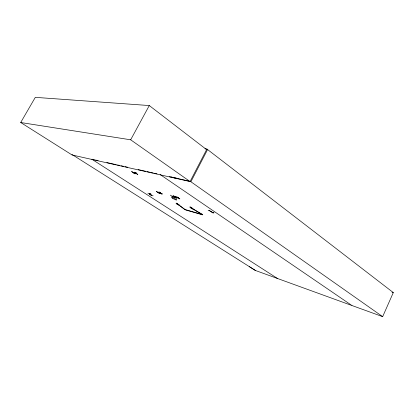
<?xml version="1.0" encoding="UTF-8"?>
<svg xmlns="http://www.w3.org/2000/svg" width="414" height="414" viewBox="0 0 414 414"><rect width="100%" height="100%" fill="white"/><g stroke="black" fill="none" stroke-linecap="round" stroke-linejoin="round"><path stroke-width="0.62" d="M212.061 212.62L213.79 212.729M212.211 212.729L214.002 212.853L212.201 212.703M176.219 203.709L178.703 204.371M176.338 203.791L178.827 204.495M190.135 207.6L192.722 208.345M192.769 208.309L190.249 207.678M193.033 209.018L189.943 206.943L192.883 208.982M190.047 207.026L191.014 207.461M176.69 196.8L179.842 198.927L176.587 196.764M173.176 195.869L176.328 197.964M134.4 172.219L137.795 174.491M134.302 172.188L137.79 174.501M149.852 194.689L153.113 195.853M351.916 305.511L382.665 316.648L393.3 292.584L206.912 149.04L205.002 148.75M177.373 203.455L177.208 203.771L184.541 209.38L202.218 214.509L202.384 214.183M177.208 203.771L185.71 209.981L202.788 214.887L190.399 207.512L190.911 207.223M206.607 149.63L149.278 105.554L35.304 97.352L20.7 122.518L72.093 154.986L190.057 181.544L206.912 149.04M207.404 149.889L190.989 181.56L169.398 176.638M173.782 196.045L177.078 198.187L173.937 196.029M174.485 196.396C173.782 197.457 175.293 196.241 174.599 196.479M174.372 196.862L174.517 196.588M174.62 196.935L174.724 196.469L174.522 196.862L171.965 196.174M172.084 196.257L174.636 196.945L174.832 196.541M176.064 197.261L173.456 196.557M174.537 178.051L174.672 177.787L177.156 178.346M161.972 194.15L158.971 191.889M147.901 193.141L151.224 194.285L149.599 193.643M151.462 195.398L149.459 193.835L149.645 193.462M149.754 193.504L149.666 193.985L149.78 193.586M149.775 193.519L149.79 194.031L149.454 193.814M149.78 194.031L149.811 193.545M134.985 173.818L131.626 171.531M136.02 172.871L135.611 173.238L136.035 172.881M135.73 173.316L135.828 172.835M136.082 172.897L135.864 173.3L133.411 172.685M20.7 122.518L130.664 139.803L149.278 105.554M131.735 171.546L135.124 173.808M156.435 191.423L159.561 193.447L156.332 191.408M170.309 195.134L173.482 197.199M176.147 203.15L179.241 205.147L176.141 203.16M176.229 197.323L173.482 196.541M162.324 193.623L159.706 192.903M208.159 210.328L209.763 210.338M202.218 214.509L202.57 214.555L190.74 207.549M178.134 197.871L175.645 197.214M136.015 173.399L133.582 172.798M178.056 204.283L177.885 204.237M160.482 193.172L158.05 192.52M175.448 197.105L178.061 197.804M94.299 159.747L91.789 159.183L277.747 278.648M95.551 160.027L98.061 160.591M106.838 162.562L116.241 164.668M117.493 164.953L120.003 165.517M121.255 165.797L123.765 166.361M125.018 166.64L127.528 167.204M138.183 169.595L145.707 171.287M146.96 171.567L149.47 172.131M150.722 172.41L153.232 172.974M154.484 173.259L156.994 173.818M171.034 176.975L173.461 177.518M158.857 192.106L162.112 194.156M160.337 193.084L157.936 192.443M175.324 197.266L174.879 197.012M392.079 292.191L393.3 292.584M249.197 266.549L255.402 270.466L351.936 305.516L160.125 174.522M212.796 212.641L209.086 210.431L212.894 212.651M161.222 193.4L161.486 193.576M72.036 154.52L255.402 270.466M176.317 197.985L173.073 195.838M174.936 197.054L175.324 197.261M190.197 181.275L382.665 316.648M130.664 139.803L190.057 181.544M172.56 198.249A2.794 0.424 27.4 0 0 176.597 199.998A2.794 0.424 27.4 0 0 173.28 197.794A2.794 0.424 27.4 0 0 172.56 198.249"/></g></svg>
